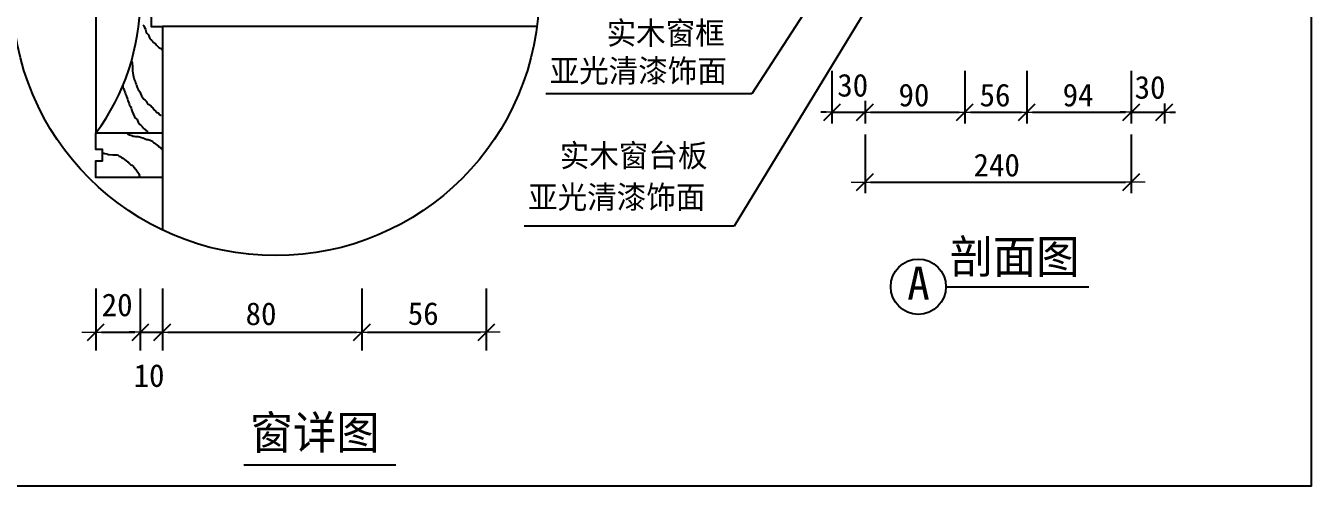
# Model space of a CAD drawing. Header units: metres. Extents: x 1401 to 5183, y 498 to 5304.
# Drawn here: x 2864 to 5183, y 498 to 1329 of the extents above; entities that cross this region are included whole.
import ezdxf

# ---------------------------------------------------------------- set-up
doc = ezdxf.new("R2010")
doc.units = ezdxf.units.M
for name, color, linetype in [('2', 2, 'Continuous'), ('3', 3, 'Continuous'), ('4', 4, 'Continuous'), ('BH', 3, 'Continuous'), ('DIM', 3, 'Continuous'), ('TEXT', 3, 'Continuous')]:
    doc.layers.add(name, color=color, linetype=linetype)
doc.dimstyles.get("Standard").update_dxf_attribs({"dimtxt": 2.5, "dimasz": 2.5, "dimexe": 1.25, "dimexo": 0.625, "dimtad": 1, "dimcen": 2.5, "dimazin": 3, "dimtfac": 1, "dimtmove": 0, "dimatfit": 3})

# ---------------------------------------------------------------- blocks, each defined once
blk = doc.blocks.new('_DOT')
at = {"color": 0, "linetype": 'ByBlock', "lineweight": 15}
blk.add_line((2.52, 0), (-1, 0), dxfattribs=at)
blk.add_lwpolyline([(-1.46, -1.49), (1.58, 1.55)])

msp = doc.modelspace()

# ---------------------------------------------------------------- hatches: boundary and pattern name
at = {"layer": 'BH'}
h = msp.add_hatch(dxfattribs=at)
h.set_pattern_fill('ANSI31', scale=1000)
h.paths.add_polyline_path([(3110.77, 1327.38), (3110.77, 960.32, 0.51), (3786.59, 1327.38)])
h = msp.add_hatch(dxfattribs=at)
h.set_pattern_fill('AR-CONC', scale=20)
h.paths.add_polyline_path([(3786.59, 1327.38), (3110.77, 1327.38), (3110.77, 960.32, 0.51)])

# ---------------------------------------------------------------- linework, layer by layer
at = {"layer": '2'}
msp.add_lwpolyline([(3786.59, 1327.38), (3110.77, 1327.38), (3110.77, 960.32)], dxfattribs=at)
at = {"layer": '3'}
msp.add_lwpolyline([(1400.77, 5303.89), (5183.42, 5302.64), (5183.42, 498.18), (1409.53, 498.18)], close=True, dxfattribs=at)
at = {"layer": '4'}
for p, q in [((2990.77, 1737.28), (2990.77, 1135.38)), ((2990.77, 1135.38), (3110.77, 1135.38))]:
    msp.add_line(p, q, dxfattribs=at)
msp.add_lwpolyline([(3110.77, 1055.38), (2990.77, 1055.38), (2990.77, 1085.38), (3002.77, 1085.38), (3002.77, 1105.38), (2990.77, 1105.38), (2990.77, 1135.38, 0.16), (3070.77, 1375.38), (3090.77, 1375.38), (3090.77, 1327.38), (3110.77, 1327.38)], format="xyb", dxfattribs=at)
at = {"layer": 'BH'}
for p, q in [((3075.35, 1330.73), (3077.38, 1328.71)), ((3077.38, 1328.71), (3078.06, 1326.68)), ((3078.06, 1326.68), (3079.41, 1323.97)), ((3079.41, 1323.97), (3080.09, 1321.94)), ((3604.35, 1328.98), (3604.35, 1327.3)), ((3080.09, 1321.94), (3080.76, 1319.92)), ((3080.76, 1319.92), (3081.44, 1317.21)), ((3081.44, 1317.21), (3082.79, 1315.18)), ((3082.79, 1315.18), (3084.82, 1313.16)), ((3084.82, 1313.16), (3086.18, 1310.45)), ((3086.18, 1310.45), (3087.53, 1307.07)), ((3087.53, 1307.07), (3088.88, 1304.37)), ((3088.88, 1304.37), (3090.91, 1303.01)), ((3090.91, 1303.01), (3092.94, 1300.99)), ((3092.94, 1300.99), (3094.97, 1298.28)), ((3094.97, 1298.28), (3097, 1296.93)), ((3097, 1296.93), (3099.03, 1295.58)), ((3099.03, 1295.58), (3100.38, 1293.55)), ((3100.38, 1293.55), (3102.41, 1291.52)), ((3102.41, 1291.52), (3104.44, 1289.49)), ((3104.44, 1289.49), (3106.47, 1288.14)), ((3106.47, 1288.14), (3108.5, 1287.46)), ((3108.5, 1287.46), (3109.86, 1285.43)), ((3109.86, 1285.43), (3110.53, 1284.76)), ((3055.73, 1265.15), (3056.41, 1262.45)), ((3056.41, 1262.45), (3057.08, 1254.33)), ((3057.08, 1254.33), (3057.08, 1247.57)), ((3057.08, 1247.57), (3057.76, 1239.46)), ((3057.76, 1239.46), (3058.44, 1236.75)), ((3058.44, 1236.75), (3059.11, 1234.73)), ((3059.11, 1234.73), (3059.79, 1232.7)), ((3059.79, 1232.7), (3061.14, 1230.67)), ((3061.14, 1230.67), (3061.82, 1227.97)), ((3039.49, 1221.2), (3039.49, 1218.5)), ((3039.49, 1218.5), (3040.17, 1216.47)), ((3040.17, 1216.47), (3041.52, 1213.09)), ((3041.52, 1213.09), (3042.2, 1211.06)), ((3042.2, 1211.06), (3043.55, 1207.68)), ((3043.55, 1207.68), (3044.23, 1205.65)), ((3061.82, 1227.97), (3062.5, 1225.94)), ((3062.5, 1225.94), (3063.17, 1223.23)), ((3063.17, 1223.23), (3063.85, 1221.2)), ((3063.85, 1221.2), (3064.53, 1219.18)), ((3064.53, 1219.18), (3065.2, 1217.15)), ((3065.2, 1217.15), (3067.23, 1213.77)), ((3067.23, 1213.77), (3069.94, 1209.71)), ((3069.94, 1209.71), (3071.29, 1206.33)), ((3071.29, 1206.33), (3073.32, 1202.27)), ((3044.23, 1205.65), (3045.58, 1202.95)), ((3045.58, 1202.95), (3046.26, 1200.92)), ((3046.26, 1200.92), (3046.93, 1198.22)), ((3046.93, 1198.22), (3047.61, 1196.19)), ((3047.61, 1196.19), (3048.29, 1194.16)), ((3048.29, 1194.16), (3049.64, 1190.78)), ((3049.64, 1190.78), (3050.99, 1188.07)), ((3050.99, 1188.07), (3051.67, 1185.37)), ((3051.67, 1185.37), (3053.02, 1183.34)), ((3053.02, 1183.34), (3054.38, 1179.96)), ((3073.32, 1202.27), (3075.35, 1198.89)), ((3075.35, 1198.89), (3077.38, 1196.19)), ((3077.38, 1196.19), (3079.41, 1194.84)), ((3079.41, 1194.84), (3081.44, 1192.81)), ((3081.44, 1192.81), (3082.79, 1190.1)), ((3082.79, 1190.1), (3084.15, 1188.07)), ((3084.15, 1188.07), (3086.18, 1186.72)), ((3086.18, 1186.72), (3088.21, 1185.37)), ((3088.21, 1185.37), (3090.24, 1184.02)), ((3090.24, 1184.02), (3091.59, 1181.99)), ((3054.38, 1179.96), (3055.05, 1177.93)), ((3055.05, 1177.93), (3055.73, 1175.9)), ((3055.73, 1175.9), (3056.41, 1173.88)), ((3056.41, 1173.88), (3057.76, 1169.82)), ((3057.76, 1169.82), (3060.47, 1164.41)), ((3060.47, 1164.41), (3062.5, 1162.38)), ((3062.5, 1162.38), (3065.2, 1159.68)), ((3065.2, 1159.68), (3065.88, 1157.65)), ((3091.59, 1181.99), (3093.62, 1180.64)), ((3093.62, 1180.64), (3096.32, 1176.58)), ((3096.32, 1176.58), (3098.35, 1175.23)), ((3098.35, 1175.23), (3100.38, 1173.2)), ((3100.38, 1173.2), (3102.41, 1171.85)), ((3102.41, 1171.85), (3104.44, 1170.5)), ((3104.44, 1170.5), (3105.8, 1168.47)), ((3105.8, 1168.47), (3107.83, 1167.79)), ((3107.83, 1167.79), (3108.5, 1167.79)), ((3065.88, 1157.65), (3067.23, 1154.95)), ((3067.23, 1154.95), (3069.94, 1150.89)), ((3069.94, 1150.89), (3071.97, 1149.54)), ((3071.97, 1149.54), (3074, 1146.83)), ((3074, 1146.83), (3076.03, 1144.8)), ((3076.03, 1144.8), (3078.06, 1142.78)), ((3078.06, 1142.78), (3080.09, 1141.42)), ((3080.09, 1141.42), (3082.12, 1139.39)), ((3082.12, 1139.39), (3084.15, 1138.04)), ((3084.15, 1138.04), (3084.82, 1138.04)), ((3047.61, 1135.34), (3048.96, 1133.31)), ((3048.96, 1133.31), (3051.67, 1131.96)), ((3051.67, 1131.96), (3053.7, 1131.28)), ((3053.7, 1131.28), (3055.73, 1130.61)), ((3055.73, 1130.61), (3057.76, 1129.93)), ((3057.76, 1129.93), (3059.79, 1129.93)), ((3059.79, 1129.93), (3062.5, 1129.25)), ((3062.5, 1129.25), (3067.23, 1129.25)), ((3067.23, 1129.25), (3069.26, 1128.58)), ((3069.26, 1128.58), (3071.29, 1127.9)), ((3071.29, 1127.9), (3075.35, 1126.55)), ((3075.35, 1126.55), (3078.73, 1125.2)), ((3078.73, 1125.2), (3080.76, 1124.52)), ((3080.76, 1124.52), (3082.79, 1123.84)), ((3082.79, 1123.84), (3084.82, 1123.84)), ((3084.82, 1123.84), (3086.85, 1123.17)), ((3086.85, 1123.17), (3088.88, 1122.49)), ((3088.88, 1122.49), (3090.91, 1121.14)), ((3090.91, 1121.14), (3092.94, 1119.79)), ((3092.94, 1119.79), (3094.97, 1118.44)), ((3094.97, 1118.44), (3097, 1117.08)), ((3097, 1117.08), (3099.03, 1115.05)), ((3099.03, 1115.05), (3101.06, 1113.7)), ((3101.06, 1113.7), (3103.77, 1112.35)), ((3002.96, 1099.5), (3004.99, 1098.83)), ((3004.99, 1098.83), (3007.02, 1098.15)), ((3007.02, 1098.15), (3010.4, 1097.48)), ((3010.4, 1097.48), (3012.43, 1096.8)), ((3012.43, 1096.8), (3014.46, 1096.8)), ((3014.46, 1096.8), (3021.23, 1096.12)), ((3021.23, 1096.12), (3028.67, 1096.12)), ((3028.67, 1096.12), (3030.7, 1095.45)), ((3030.7, 1095.45), (3032.73, 1093.42)), ((3032.73, 1093.42), (3034.76, 1092.74)), ((3034.76, 1092.74), (3036.79, 1091.39)), ((3036.79, 1091.39), (3039.49, 1090.04)), ((3103.77, 1112.35), (3105.12, 1110.32)), ((3105.12, 1110.32), (3107.15, 1108.97)), ((3107.15, 1108.97), (3108.5, 1106.94)), ((3108.5, 1106.94), (3110.53, 1105.59)), ((3039.49, 1090.04), (3042.2, 1087.33)), ((3042.2, 1087.33), (3047.61, 1083.28)), ((3047.61, 1083.28), (3049.64, 1082.6)), ((3049.64, 1082.6), (3051.67, 1080.57)), ((3051.67, 1080.57), (3053.7, 1077.87)), ((3053.7, 1077.87), (3055.73, 1077.19)), ((3055.73, 1077.19), (3058.44, 1075.16)), ((3058.44, 1075.16), (3059.79, 1073.14)), ((3059.79, 1073.14), (3061.14, 1070.43)), ((3061.14, 1070.43), (3063.17, 1069.08)), ((3063.17, 1069.08), (3068.58, 1060.97)), ((3068.58, 1060.97), (3068.58, 1058.94)), ((3068.58, 1058.94), (3069.26, 1056.91))]:
    msp.add_line(p, q, dxfattribs=at)
at = {"layer": 'DIM'}
for p, q in [((4318.33, 1247.52), (4318.33, 1152.71)), ((4558.33, 1247.52), (4558.33, 1152.71)), ((4558.33, 1247.52), (4558.33, 1152.71)), ((4670.33, 1247.52), (4670.33, 1152.71)), ((4670.33, 1247.52), (4670.33, 1152.71)), ((4858.33, 1247.52), (4858.33, 1152.71)), ((4858.33, 1247.52), (4858.33, 1152.71)), ((4378.33, 1193.56), (4378.33, 1152.71)), ((4378.33, 1190.72), (4378.33, 1152.71)), ((4918.33, 1188.69), (4918.33, 1152.71)), ((4308.33, 1172.71), (4298.33, 1172.71)), ((4318.33, 1172.71), (4378.33, 1172.71)), ((4388.33, 1172.71), (4548.33, 1172.71)), ((4388.33, 1172.71), (4398.33, 1172.71)), ((4568.33, 1172.71), (4660.33, 1172.71)), ((4680.33, 1172.71), (4848.33, 1172.71)), ((4848.33, 1172.71), (4838.33, 1172.71)), ((4858.33, 1172.71), (4918.33, 1172.71)), ((4928.33, 1172.71), (4938.33, 1172.71)), ((4378.33, 1132.71), (4378.33, 1026.77)), ((4858.33, 1132.71), (4858.33, 1026.77)), ((4388.33, 1046.77), (4848.33, 1046.77)), ((2990.77, 854.86), (2990.77, 743.29)), ((3070.77, 854.86), (3070.77, 743.29)), ((3070.77, 854.86), (3070.77, 743.29)), ((3110.77, 854.86), (3110.77, 743.29)), ((3110.77, 854.86), (3110.77, 743.29)), ((3470.77, 854.86), (3470.77, 743.29)), ((3470.77, 854.86), (3470.77, 743.29)), ((3694.77, 854.86), (3694.77, 743.29)), ((3000.77, 775.9), (3060.77, 775.9)), ((3060.77, 775.9), (3050.77, 775.9)), ((3070.77, 775.9), (3110.77, 775.9)), ((3120.77, 775.9), (3460.77, 775.9)), ((3120.77, 775.9), (3130.77, 775.9)), ((3480.77, 775.9), (3684.77, 775.9))]:
    msp.add_line(p, q, dxfattribs=at)
msp.add_circle((3315.18, 1389.64), 475.5, dxfattribs=at)
at = {"layer": 'TEXT'}
for p, q in [((4526.04, 857.72), (4781.8, 857.72)), ((3257.81, 536.71), (3532.06, 536.71))]:
    msp.add_line(p, q, dxfattribs=at)
msp.add_circle((4474.5, 858.07), 49.85, dxfattribs=at)

# ---------------------------------------------------------------- block references
at = {"layer": 'DIM', "xscale": 10, "yscale": 10, "zscale": 10}
for p in [(4318.33, 1172.71), (4858.33, 1172.71), (4858.33, 1046.77), (3070.77, 775.9), (3694.77, 775.9)]:
    msp.add_blockref('_DOT', p, dxfattribs=at)
at = {"layer": 'DIM', "xscale": 10, "yscale": 10, "zscale": 10, "rotation": 180}
for p in [(4378.33, 1172.71), (4558.33, 1172.71), (4670.33, 1172.71), (4918.33, 1172.71), (4378.33, 1046.77), (2990.77, 775.9), (3110.77, 775.9), (3470.77, 775.9)]:
    msp.add_blockref('_DOT', p, dxfattribs=at)

# ---------------------------------------------------------------- texts
for s, p in [('30', (4328.23, 1201.07)), ('30', (4864.67, 1197.25)), ('90', (4438.74, 1183.4)), ('56', (4584.97, 1183.29)), ('94', (4734.85, 1183.4)), ('240 ', (4574.06, 1057.01)), ('20', (3001.18, 804.91)), ('80', (3260.83, 788.93)), ('56', (3553.41, 789.28)), ('10', (3058.75, 677.44))]:
    msp.add_text(s, height=41).set_placement(p)
at = {"layer": 'TEXT'}
for s, height, p in [('实木窗框', 41, (3912.08, 1295.09)), ('亚光清漆饰面', 41, (3809.32, 1226.99)), ('实木窗台板', 41, (3827.62, 1074.18)), ('亚光清漆饰面', 41, (3770.55, 999.3)), ('剖面图', 60, (4531.12, 882.34)), ('A', 60, (4454.35, 834.55)), ('窗详图', 60, (3268.52, 565.13))]:
    msp.add_text(s, height=height, dxfattribs=at).set_placement(p)

# ---------------------------------------------------------------- leaders
at = {"layer": 'DIM'}
for points in [[(4594.62, 1854.52), (4174.07, 1206.28), (3802.21, 1206.28)], [(4587.68, 1699.87), (4142.1, 967.27), (3763.13, 967.27)]]:
    msp.add_leader(points, dimstyle='Standard', dxfattribs=at)

doc.saveas('drawing.dxf')
